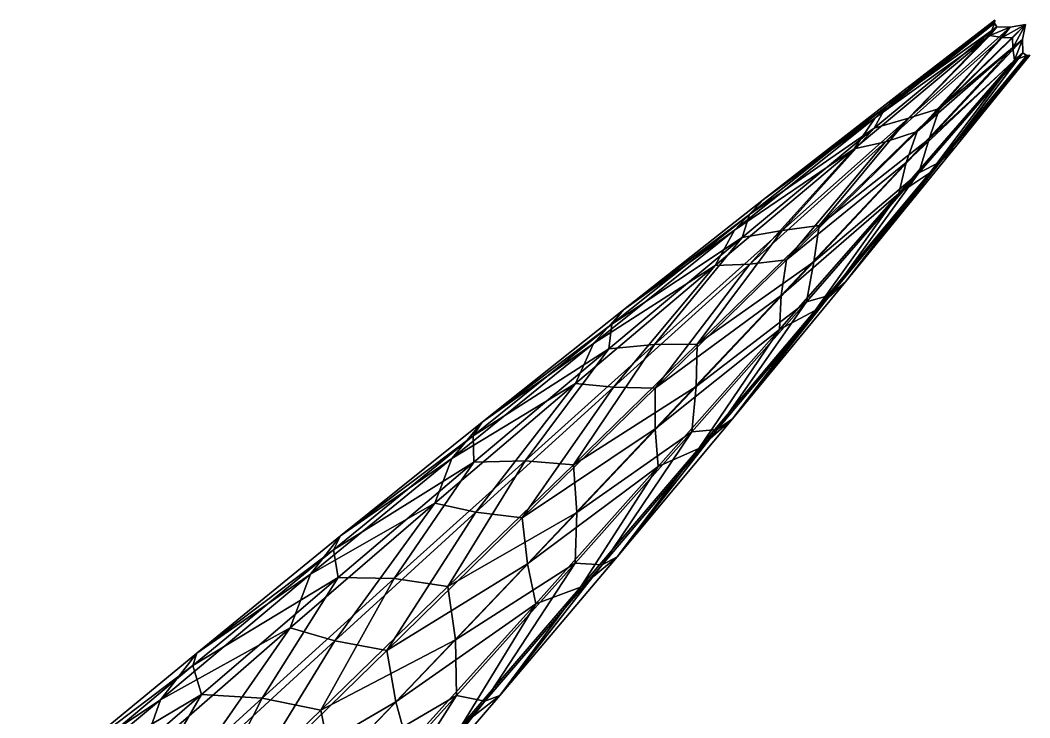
# Model space of a CAD drawing. Extents: x -1.18 to 1.18, y -1.18 to 1.18.
# Drawn here: x 0.5742 to 0.8352, y 0.6549 to 0.8351 of the extents above; entities that cross this region are included whole.
import ezdxf

# ---------------------------------------------------------------- set-up
doc = ezdxf.new("R2010")
doc.units = 0
doc.layers.add('OCTOPUS$LWO', color=1, linetype='CONTINUOUS')

msp = doc.modelspace()

# ---------------------------------------------------------------- linework, layer by layer
at = {"layer": 'OCTOPUS$LWO'}
for points in [[(0.79492, 0.80724, -0.62211), (0.80382, 0.80986, -0.62698), (0.82669, 0.83342, -0.65599)], [(0.79492, 0.80724, -0.62211), (0.82669, 0.83342, -0.65599), (0.79793, 0.81273, -0.62956)], [(0.79522, 0.80988, -0.63443), (0.80236, 0.81679, -0.63697), (0.82609, 0.83439, -0.65981)], [(0.82609, 0.83439, -0.65981), (0.82486, 0.8312, -0.65946), (0.79522, 0.80988, -0.63443)], [(0.79793, 0.81273, -0.62956), (0.82669, 0.83342, -0.65599), (0.82565, 0.83439, -0.65728)], [(0.79793, 0.81273, -0.62956), (0.82565, 0.83439, -0.65728), (0.80236, 0.81679, -0.63697)], [(0.82618, 0.83514, -0.65908), (0.82609, 0.83439, -0.65981), (0.80236, 0.81679, -0.63697)], [(0.80236, 0.81679, -0.63697), (0.82565, 0.83439, -0.65728), (0.82618, 0.83514, -0.65908)], [(0.83012, 0.83332, -0.65728), (0.82669, 0.83342, -0.65599), (0.80382, 0.80986, -0.62698)], [(0.80382, 0.80986, -0.62698), (0.8118, 0.81236, -0.63267), (0.83012, 0.83332, -0.65728)], [(0.8118, 0.81236, -0.63267), (0.83332, 0.83011, -0.65728), (0.83408, 0.834, -0.66053)], [(0.83408, 0.834, -0.66053), (0.83012, 0.83332, -0.65728), (0.8118, 0.81236, -0.63267)], [(0.82486, 0.8312, -0.65946), (0.82609, 0.83439, -0.65981), (0.82669, 0.83342, -0.65599)], [(0.82669, 0.83342, -0.65599), (0.83012, 0.83332, -0.65728), (0.82486, 0.8312, -0.65946)], [(0.82807, 0.83071, -0.66126), (0.82486, 0.8312, -0.65946), (0.83012, 0.83332, -0.65728)], [(0.82565, 0.83439, -0.65728), (0.82609, 0.83439, -0.65981), (0.82618, 0.83514, -0.65908)], [(0.82565, 0.83439, -0.65728), (0.82669, 0.83342, -0.65599), (0.82609, 0.83439, -0.65981)], [(0.83069, 0.83056, -0.66275), (0.82807, 0.83071, -0.66126), (0.83408, 0.834, -0.66053)], [(0.83012, 0.83332, -0.65728), (0.83408, 0.834, -0.66053), (0.82807, 0.83071, -0.66126)], [(0.83069, 0.83056, -0.66275), (0.83408, 0.834, -0.66053), (0.8308, 0.82798, -0.66126)], [(0.83332, 0.83011, -0.65728), (0.8308, 0.82798, -0.66126), (0.83408, 0.834, -0.66053)], [(0.78978, 0.80187, -0.63126), (0.79522, 0.80988, -0.63443), (0.82486, 0.8312, -0.65946)], [(0.78978, 0.80187, -0.63126), (0.82486, 0.8312, -0.65946), (0.7979, 0.80369, -0.63745)], [(0.7979, 0.80369, -0.63745), (0.82486, 0.8312, -0.65946), (0.82807, 0.83071, -0.66126)], [(0.7979, 0.80369, -0.63745), (0.82807, 0.83071, -0.66126), (0.80606, 0.80638, -0.6428)], [(0.80606, 0.80638, -0.6428), (0.82807, 0.83071, -0.66126), (0.83069, 0.83056, -0.66275)], [(0.83069, 0.83056, -0.66275), (0.8308, 0.82798, -0.66126), (0.80606, 0.80638, -0.6428)], [(0.80918, 0.8045, -0.62698), (0.83339, 0.82671, -0.65599), (0.83332, 0.83011, -0.65728)], [(0.80918, 0.8045, -0.62698), (0.83332, 0.83011, -0.65728), (0.8118, 0.81236, -0.63267)], [(0.8308, 0.82798, -0.66126), (0.83332, 0.83011, -0.65728), (0.83125, 0.82481, -0.65946)], [(0.83339, 0.82671, -0.65599), (0.83125, 0.82481, -0.65946), (0.83332, 0.83011, -0.65728)], [(0.80325, 0.79834, -0.63745), (0.80606, 0.80638, -0.6428), (0.8308, 0.82798, -0.66126)], [(0.8308, 0.82798, -0.66126), (0.83125, 0.82481, -0.65946), (0.80325, 0.79834, -0.63745)], [(0.80129, 0.79037, -0.63126), (0.80325, 0.79834, -0.63745), (0.83125, 0.82481, -0.65946)], [(0.80129, 0.79037, -0.63126), (0.83125, 0.82481, -0.65946), (0.80937, 0.79573, -0.63443)], [(0.80646, 0.79571, -0.62211), (0.81211, 0.79856, -0.62956), (0.83339, 0.82671, -0.65599)], [(0.80646, 0.79571, -0.62211), (0.83339, 0.82671, -0.65599), (0.80918, 0.8045, -0.62698)], [(0.80937, 0.79573, -0.63443), (0.83125, 0.82481, -0.65946), (0.83445, 0.82603, -0.65981)], [(0.80937, 0.79573, -0.63443), (0.83445, 0.82603, -0.65981), (0.81634, 0.80282, -0.63697)], [(0.83439, 0.82565, -0.65728), (0.83339, 0.82671, -0.65599), (0.81211, 0.79856, -0.62956)], [(0.81211, 0.79856, -0.62956), (0.81634, 0.80282, -0.63697), (0.83439, 0.82565, -0.65728)], [(0.81634, 0.80282, -0.63697), (0.83445, 0.82603, -0.65981), (0.83518, 0.82614, -0.65908)], [(0.83518, 0.82614, -0.65908), (0.83439, 0.82565, -0.65728), (0.81634, 0.80282, -0.63697)], [(0.83125, 0.82481, -0.65946), (0.83339, 0.82671, -0.65599), (0.83445, 0.82603, -0.65981)], [(0.83439, 0.82565, -0.65728), (0.83445, 0.82603, -0.65981), (0.83339, 0.82671, -0.65599)], [(0.83518, 0.82614, -0.65908), (0.83445, 0.82603, -0.65981), (0.83439, 0.82565, -0.65728)], [(0.80236, 0.81679, -0.63697), (0.79522, 0.80988, -0.63443), (0.76635, 0.78879, -0.60315)], [(0.76635, 0.78879, -0.60315), (0.79793, 0.81273, -0.62956), (0.80236, 0.81679, -0.63697)], [(0.76271, 0.78496, -0.59456), (0.79492, 0.80724, -0.62211), (0.79793, 0.81273, -0.62956)], [(0.76271, 0.78496, -0.59456), (0.79793, 0.81273, -0.62956), (0.76635, 0.78879, -0.60315)], [(0.78074, 0.78212, -0.59646), (0.80918, 0.8045, -0.62698), (0.8118, 0.81236, -0.63267)], [(0.8118, 0.81236, -0.63267), (0.80382, 0.80986, -0.62698), (0.78074, 0.78212, -0.59646)], [(0.75886, 0.78091, -0.60152), (0.76635, 0.78879, -0.60315), (0.79522, 0.80988, -0.63443)], [(0.79522, 0.80988, -0.63443), (0.78978, 0.80187, -0.63126), (0.75886, 0.78091, -0.60152)], [(0.77119, 0.78084, -0.59081), (0.78074, 0.78212, -0.59646), (0.80382, 0.80986, -0.62698)], [(0.80382, 0.80986, -0.62698), (0.79492, 0.80724, -0.62211), (0.77119, 0.78084, -0.59081)], [(0.7608, 0.77902, -0.5863), (0.77119, 0.78084, -0.59081), (0.79492, 0.80724, -0.62211)], [(0.7608, 0.77902, -0.5863), (0.79492, 0.80724, -0.62211), (0.76271, 0.78496, -0.59456)], [(0.77224, 0.77326, -0.61157), (0.7979, 0.80369, -0.63745), (0.80606, 0.80638, -0.6428)], [(0.80606, 0.80638, -0.6428), (0.80325, 0.79834, -0.63745), (0.77224, 0.77326, -0.61157)], [(0.77933, 0.77269, -0.59081), (0.80646, 0.79571, -0.62211), (0.80918, 0.8045, -0.62698)], [(0.77933, 0.77269, -0.59081), (0.80918, 0.8045, -0.62698), (0.78074, 0.78212, -0.59646)], [(0.75387, 0.77175, -0.5987), (0.75886, 0.78091, -0.60152), (0.78978, 0.80187, -0.63126)], [(0.75387, 0.77175, -0.5987), (0.78978, 0.80187, -0.63126), (0.76282, 0.7721, -0.6057)], [(0.76282, 0.7721, -0.6057), (0.78978, 0.80187, -0.63126), (0.7979, 0.80369, -0.63745)], [(0.76282, 0.7721, -0.6057), (0.7979, 0.80369, -0.63745), (0.77224, 0.77326, -0.61157)], [(0.78757, 0.76757, -0.60315), (0.80937, 0.79573, -0.63443), (0.81634, 0.80282, -0.63697)], [(0.81634, 0.80282, -0.63697), (0.81211, 0.79856, -0.62956), (0.78757, 0.76757, -0.60315)], [(0.77094, 0.76399, -0.6057), (0.77224, 0.77326, -0.61157), (0.80325, 0.79834, -0.63745)], [(0.80325, 0.79834, -0.63745), (0.80129, 0.79037, -0.63126), (0.77094, 0.76399, -0.6057)], [(0.78354, 0.76413, -0.59456), (0.78757, 0.76757, -0.60315), (0.81211, 0.79856, -0.62956)], [(0.81211, 0.79856, -0.62956), (0.80646, 0.79571, -0.62211), (0.78354, 0.76413, -0.59456)], [(0.77741, 0.76241, -0.5863), (0.78354, 0.76413, -0.59456), (0.80646, 0.79571, -0.62211)], [(0.77741, 0.76241, -0.5863), (0.80646, 0.79571, -0.62211), (0.77933, 0.77269, -0.59081)], [(0.77965, 0.76012, -0.60152), (0.80129, 0.79037, -0.63126), (0.80937, 0.79573, -0.63443)], [(0.77965, 0.76012, -0.60152), (0.80937, 0.79573, -0.63443), (0.78757, 0.76757, -0.60315)], [(0.76635, 0.78879, -0.60315), (0.75886, 0.78091, -0.60152), (0.73013, 0.76034, -0.56835)], [(0.73013, 0.76034, -0.56835), (0.76271, 0.78496, -0.59456), (0.76635, 0.78879, -0.60315)], [(0.77043, 0.7552, -0.5987), (0.77094, 0.76399, -0.6057), (0.80129, 0.79037, -0.63126)], [(0.77043, 0.7552, -0.5987), (0.80129, 0.79037, -0.63126), (0.77965, 0.76012, -0.60152)], [(0.72715, 0.75662, -0.55883), (0.7608, 0.77902, -0.5863), (0.76271, 0.78496, -0.59456)], [(0.72715, 0.75662, -0.55883), (0.76271, 0.78496, -0.59456), (0.73013, 0.76034, -0.56835)], [(0.72241, 0.75162, -0.56741), (0.73013, 0.76034, -0.56835), (0.75886, 0.78091, -0.60152)], [(0.75886, 0.78091, -0.60152), (0.75387, 0.77175, -0.5987), (0.72241, 0.75162, -0.56741)], [(0.73813, 0.75131, -0.55393), (0.74919, 0.75142, -0.55954), (0.77119, 0.78084, -0.59081)], [(0.77119, 0.78084, -0.59081), (0.7608, 0.77902, -0.5863), (0.73813, 0.75131, -0.55393)], [(0.74919, 0.75142, -0.55954), (0.77933, 0.77269, -0.59081), (0.78074, 0.78212, -0.59646)], [(0.78074, 0.78212, -0.59646), (0.77119, 0.78084, -0.59081), (0.74919, 0.75142, -0.55954)], [(0.72631, 0.75025, -0.54976), (0.73813, 0.75131, -0.55393), (0.7608, 0.77902, -0.5863)], [(0.72631, 0.75025, -0.54976), (0.7608, 0.77902, -0.5863), (0.72715, 0.75662, -0.55883)], [(0.73832, 0.7401, -0.5789), (0.76282, 0.7721, -0.6057), (0.77224, 0.77326, -0.61157)], [(0.77224, 0.77326, -0.61157), (0.77094, 0.76399, -0.6057), (0.73832, 0.7401, -0.5789)], [(0.74895, 0.74049, -0.55393), (0.77741, 0.76241, -0.5863), (0.77933, 0.77269, -0.59081)], [(0.74895, 0.74049, -0.55393), (0.77933, 0.77269, -0.59081), (0.74919, 0.75142, -0.55954)], [(0.71774, 0.74124, -0.56515), (0.72241, 0.75162, -0.56741), (0.75387, 0.77175, -0.5987)], [(0.71774, 0.74124, -0.56515), (0.75387, 0.77175, -0.5987), (0.72759, 0.74029, -0.57273)], [(0.72759, 0.74029, -0.57273), (0.75387, 0.77175, -0.5987), (0.76282, 0.7721, -0.6057)], [(0.72759, 0.74029, -0.57273), (0.76282, 0.7721, -0.6057), (0.73832, 0.7401, -0.5789)], [(0.75831, 0.73215, -0.56835), (0.77965, 0.76012, -0.60152), (0.78757, 0.76757, -0.60315)], [(0.78757, 0.76757, -0.60315), (0.78354, 0.76413, -0.59456), (0.75831, 0.73215, -0.56835)], [(0.73837, 0.72952, -0.57273), (0.73832, 0.7401, -0.5789), (0.77094, 0.76399, -0.6057)], [(0.77094, 0.76399, -0.6057), (0.77043, 0.7552, -0.5987), (0.73837, 0.72952, -0.57273)], [(0.74779, 0.72877, -0.54976), (0.75437, 0.7294, -0.55883), (0.77741, 0.76241, -0.5863)], [(0.74779, 0.72877, -0.54976), (0.77741, 0.76241, -0.5863), (0.74895, 0.74049, -0.55393)], [(0.75437, 0.7294, -0.55883), (0.75831, 0.73215, -0.56835), (0.78354, 0.76413, -0.59456)], [(0.78354, 0.76413, -0.59456), (0.77741, 0.76241, -0.5863), (0.75437, 0.7294, -0.55883)], [(0.73013, 0.76034, -0.56835), (0.72241, 0.75162, -0.56741), (0.69361, 0.73132, -0.53281)], [(0.69361, 0.73132, -0.53281), (0.72715, 0.75662, -0.55883), (0.73013, 0.76034, -0.56835)], [(0.74958, 0.72446, -0.56741), (0.77043, 0.7552, -0.5987), (0.77965, 0.76012, -0.60152)], [(0.74958, 0.72446, -0.56741), (0.77965, 0.76012, -0.60152), (0.75831, 0.73215, -0.56835)], [(0.69129, 0.72772, -0.52237), (0.72631, 0.75025, -0.54976), (0.72715, 0.75662, -0.55883)], [(0.69129, 0.72772, -0.52237), (0.72715, 0.75662, -0.55883), (0.69361, 0.73132, -0.53281)], [(0.73914, 0.71983, -0.56515), (0.73837, 0.72952, -0.57273), (0.77043, 0.7552, -0.5987)], [(0.73914, 0.71983, -0.56515), (0.77043, 0.7552, -0.5987), (0.74958, 0.72446, -0.56741)], [(0.68579, 0.72192, -0.53232), (0.69361, 0.73132, -0.53281), (0.72241, 0.75162, -0.56741)], [(0.72241, 0.75162, -0.56741), (0.71774, 0.74124, -0.56515), (0.68579, 0.72192, -0.53232)], [(0.69149, 0.72096, -0.5125), (0.72631, 0.75025, -0.54976), (0.69129, 0.72772, -0.52237)], [(0.69149, 0.72096, -0.5125), (0.70468, 0.7213, -0.51634), (0.72631, 0.75025, -0.54976)], [(0.70468, 0.7213, -0.51634), (0.71718, 0.72029, -0.5219), (0.73813, 0.75131, -0.55393)], [(0.73813, 0.75131, -0.55393), (0.72631, 0.75025, -0.54976), (0.70468, 0.7213, -0.51634)], [(0.71718, 0.72029, -0.5219), (0.74895, 0.74049, -0.55393), (0.74919, 0.75142, -0.55954)], [(0.74919, 0.75142, -0.55954), (0.73813, 0.75131, -0.55393), (0.71718, 0.72029, -0.5219)], [(0.6814, 0.71034, -0.5306), (0.68579, 0.72192, -0.53232), (0.71774, 0.74124, -0.56515)], [(0.6814, 0.71034, -0.5306), (0.71774, 0.74124, -0.56515), (0.692, 0.70803, -0.53899)], [(0.692, 0.70803, -0.53899), (0.71774, 0.74124, -0.56515), (0.72759, 0.74029, -0.57273)], [(0.692, 0.70803, -0.53899), (0.72759, 0.74029, -0.57273), (0.70398, 0.70653, -0.54544)], [(0.70398, 0.70653, -0.54544), (0.72759, 0.74029, -0.57273), (0.73832, 0.7401, -0.5789)], [(0.73832, 0.7401, -0.5789), (0.73837, 0.72952, -0.57273), (0.70398, 0.70653, -0.54544)], [(0.71806, 0.70792, -0.51634), (0.74895, 0.74049, -0.55393), (0.71718, 0.72029, -0.5219)], [(0.71806, 0.70792, -0.51634), (0.74779, 0.72877, -0.54976), (0.74895, 0.74049, -0.55393)], [(0.69361, 0.73132, -0.53281), (0.68579, 0.72192, -0.53232), (0.65696, 0.70188, -0.49632)], [(0.65696, 0.70188, -0.49632), (0.69129, 0.72772, -0.52237), (0.69361, 0.73132, -0.53281)], [(0.72847, 0.69647, -0.53281), (0.74958, 0.72446, -0.56741), (0.75831, 0.73215, -0.56835)], [(0.75831, 0.73215, -0.56835), (0.75437, 0.7294, -0.55883), (0.72847, 0.69647, -0.53281)], [(0.70532, 0.69471, -0.53899), (0.70398, 0.70653, -0.54544), (0.73837, 0.72952, -0.57273)], [(0.73837, 0.72952, -0.57273), (0.73914, 0.71983, -0.56515), (0.70532, 0.69471, -0.53899)], [(0.71762, 0.69482, -0.5125), (0.72462, 0.69439, -0.52237), (0.74779, 0.72877, -0.54976)], [(0.71762, 0.69482, -0.5125), (0.74779, 0.72877, -0.54976), (0.71806, 0.70792, -0.51634)], [(0.72462, 0.69439, -0.52237), (0.72847, 0.69647, -0.53281), (0.75437, 0.7294, -0.55883)], [(0.75437, 0.7294, -0.55883), (0.74779, 0.72877, -0.54976), (0.72462, 0.69439, -0.52237)], [(0.65517, 0.6983, -0.48518), (0.69149, 0.72096, -0.5125), (0.69129, 0.72772, -0.52237)], [(0.65517, 0.6983, -0.48518), (0.69129, 0.72772, -0.52237), (0.65696, 0.70188, -0.49632)], [(0.71905, 0.68866, -0.53232), (0.73914, 0.71983, -0.56515), (0.74958, 0.72446, -0.56741)], [(0.71905, 0.68866, -0.53232), (0.74958, 0.72446, -0.56741), (0.72847, 0.69647, -0.53281)], [(0.6492, 0.692, -0.49551), (0.65696, 0.70188, -0.49632), (0.68579, 0.72192, -0.53232)], [(0.68579, 0.72192, -0.53232), (0.6814, 0.71034, -0.5306), (0.6492, 0.692, -0.49551)], [(0.65637, 0.69118, -0.47452), (0.69149, 0.72096, -0.5125), (0.65517, 0.6983, -0.48518)], [(0.65637, 0.69118, -0.47452), (0.67087, 0.69086, -0.47804), (0.69149, 0.72096, -0.5125)], [(0.67087, 0.69086, -0.47804), (0.68475, 0.68878, -0.48356), (0.70468, 0.7213, -0.51634)], [(0.70468, 0.7213, -0.51634), (0.69149, 0.72096, -0.5125), (0.67087, 0.69086, -0.47804)], [(0.71718, 0.72029, -0.5219), (0.70468, 0.7213, -0.51634), (0.68475, 0.68878, -0.48356)], [(0.68475, 0.68878, -0.48356), (0.71806, 0.70792, -0.51634), (0.71718, 0.72029, -0.5219)], [(0.70744, 0.68431, -0.5306), (0.70532, 0.69471, -0.53899), (0.73914, 0.71983, -0.56515)], [(0.70744, 0.68431, -0.5306), (0.73914, 0.71983, -0.56515), (0.71905, 0.68866, -0.53232)], [(0.64397, 0.67814, -0.49551), (0.6492, 0.692, -0.49551), (0.6814, 0.71034, -0.5306)], [(0.64397, 0.67814, -0.49551), (0.6814, 0.71034, -0.5306), (0.65554, 0.6748, -0.50459)], [(0.65554, 0.6748, -0.50459), (0.6814, 0.71034, -0.5306), (0.692, 0.70803, -0.53899)], [(0.65554, 0.6748, -0.50459), (0.692, 0.70803, -0.53899), (0.66896, 0.67233, -0.51126)], [(0.66896, 0.67233, -0.51126), (0.692, 0.70803, -0.53899), (0.70398, 0.70653, -0.54544)], [(0.6867, 0.67503, -0.47804), (0.71806, 0.70792, -0.51634), (0.68475, 0.68878, -0.48356)], [(0.6867, 0.67503, -0.47804), (0.71762, 0.69482, -0.5125), (0.71806, 0.70792, -0.51634)], [(0.70398, 0.70653, -0.54544), (0.70532, 0.69471, -0.53899), (0.66896, 0.67233, -0.51126)], [(0.65696, 0.70188, -0.49632), (0.6492, 0.692, -0.49551), (0.61983, 0.67163, -0.45919)], [(0.61983, 0.67163, -0.45919), (0.65517, 0.6983, -0.48518), (0.65696, 0.70188, -0.49632)], [(0.61885, 0.66837, -0.44727), (0.65637, 0.69118, -0.47452), (0.65517, 0.6983, -0.48518)], [(0.61885, 0.66837, -0.44727), (0.65517, 0.6983, -0.48518), (0.61983, 0.67163, -0.45919)], [(0.67127, 0.65906, -0.50459), (0.66896, 0.67233, -0.51126), (0.70532, 0.69471, -0.53899)], [(0.70532, 0.69471, -0.53899), (0.70744, 0.68431, -0.5306), (0.67127, 0.65906, -0.50459)], [(0.68694, 0.66062, -0.47452), (0.71762, 0.69482, -0.5125), (0.6867, 0.67503, -0.47804)], [(0.68694, 0.66062, -0.47452), (0.69432, 0.65916, -0.48518), (0.71762, 0.69482, -0.5125)], [(0.72462, 0.69439, -0.52237), (0.71762, 0.69482, -0.5125), (0.69432, 0.65916, -0.48518)], [(0.69432, 0.65916, -0.48518), (0.69816, 0.66068, -0.49632), (0.72462, 0.69439, -0.52237)], [(0.69816, 0.66068, -0.49632), (0.71905, 0.68866, -0.53232), (0.72847, 0.69647, -0.53281)], [(0.72847, 0.69647, -0.53281), (0.72462, 0.69439, -0.52237), (0.69816, 0.66068, -0.49632)], [(0.61044, 0.65957, -0.45946), (0.61983, 0.67163, -0.45919), (0.6492, 0.692, -0.49551)], [(0.6492, 0.692, -0.49551), (0.64397, 0.67814, -0.49551), (0.61044, 0.65957, -0.45946)], [(0.62102, 0.66093, -0.43585), (0.65637, 0.69118, -0.47452), (0.61885, 0.66837, -0.44727)], [(0.62102, 0.66093, -0.43585), (0.63677, 0.65999, -0.43905), (0.65637, 0.69118, -0.47452)], [(0.67087, 0.69086, -0.47804), (0.65637, 0.69118, -0.47452), (0.63677, 0.65999, -0.43905)], [(0.63677, 0.65999, -0.43905), (0.65194, 0.65691, -0.44453), (0.67087, 0.69086, -0.47804)], [(0.68475, 0.68878, -0.48356), (0.67087, 0.69086, -0.47804), (0.65194, 0.65691, -0.44453)], [(0.65194, 0.65691, -0.44453), (0.6867, 0.67503, -0.47804), (0.68475, 0.68878, -0.48356)], [(0.68826, 0.65294, -0.49551), (0.70744, 0.68431, -0.5306), (0.71905, 0.68866, -0.53232)], [(0.68826, 0.65294, -0.49551), (0.71905, 0.68866, -0.53232), (0.69816, 0.66068, -0.49632)], [(0.6744, 0.64771, -0.49551), (0.67127, 0.65906, -0.50459), (0.70744, 0.68431, -0.5306)], [(0.6744, 0.64771, -0.49551), (0.70744, 0.68431, -0.5306), (0.68826, 0.65294, -0.49551)], [(0.60506, 0.64419, -0.46097), (0.61044, 0.65957, -0.45946), (0.64397, 0.67814, -0.49551)], [(0.60506, 0.64419, -0.46097), (0.64397, 0.67814, -0.49551), (0.6171, 0.63945, -0.47066)], [(0.6171, 0.63945, -0.47066), (0.64397, 0.67814, -0.49551), (0.65554, 0.6748, -0.50459)], [(0.6171, 0.63945, -0.47066), (0.65554, 0.6748, -0.50459), (0.63167, 0.63585, -0.47718)], [(0.63167, 0.63585, -0.47718), (0.65554, 0.6748, -0.50459), (0.66896, 0.67233, -0.51126)], [(0.6549, 0.64186, -0.43905), (0.6867, 0.67503, -0.47804), (0.65194, 0.65691, -0.44453)], [(0.6549, 0.64186, -0.43905), (0.68694, 0.66062, -0.47452), (0.6867, 0.67503, -0.47804)], [(0.61983, 0.67163, -0.45919), (0.61044, 0.65957, -0.45946), (0.58271, 0.64104, -0.42145)], [(0.58271, 0.64104, -0.42145), (0.61885, 0.66837, -0.44727), (0.61983, 0.67163, -0.45919)], [(0.66896, 0.67233, -0.51126), (0.67127, 0.65906, -0.50459), (0.63167, 0.63585, -0.47718)], [(0.58236, 0.63796, -0.40865), (0.62102, 0.66093, -0.43585), (0.61885, 0.66837, -0.44727)], [(0.58236, 0.63796, -0.40865), (0.61885, 0.66837, -0.44727), (0.58271, 0.64104, -0.42145)], [(0.58548, 0.63025, -0.39648), (0.62102, 0.66093, -0.43585), (0.58236, 0.63796, -0.40865)], [(0.58548, 0.63025, -0.39648), (0.6024, 0.62875, -0.39936), (0.62102, 0.66093, -0.43585)], [(0.63677, 0.65999, -0.43905), (0.62102, 0.66093, -0.43585), (0.6024, 0.62875, -0.39936)], [(0.65575, 0.6262, -0.43585), (0.68694, 0.66062, -0.47452), (0.6549, 0.64186, -0.43905)], [(0.65575, 0.6262, -0.43585), (0.66347, 0.62374, -0.44727), (0.68694, 0.66062, -0.47452)], [(0.69432, 0.65916, -0.48518), (0.68694, 0.66062, -0.47452), (0.66347, 0.62374, -0.44727)], [(0.66702, 0.62444, -0.45919), (0.68826, 0.65294, -0.49551), (0.69816, 0.66068, -0.49632)], [(0.69816, 0.66068, -0.49632), (0.69432, 0.65916, -0.48518), (0.66702, 0.62444, -0.45919)], [(0.57418, 0.62931, -0.4224), (0.58271, 0.64104, -0.42145), (0.61044, 0.65957, -0.45946)], [(0.61044, 0.65957, -0.45946), (0.60506, 0.64419, -0.46097), (0.57418, 0.62931, -0.4224)], [(0.6024, 0.62875, -0.39936), (0.6188, 0.62473, -0.40481), (0.63677, 0.65999, -0.43905)], [(0.65194, 0.65691, -0.44453), (0.63677, 0.65999, -0.43905), (0.6188, 0.62473, -0.40481)], [(0.63511, 0.62143, -0.47066), (0.63167, 0.63585, -0.47718), (0.67127, 0.65906, -0.50459)], [(0.67127, 0.65906, -0.50459), (0.6744, 0.64771, -0.49551), (0.63511, 0.62143, -0.47066)], [(0.66347, 0.62374, -0.44727), (0.66702, 0.62444, -0.45919), (0.69432, 0.65916, -0.48518)], [(0.6188, 0.62473, -0.40481), (0.6549, 0.64186, -0.43905), (0.65194, 0.65691, -0.44453)]]:
    msp.add_3dface(points, dxfattribs=at)

doc.saveas('drawing.dxf')
